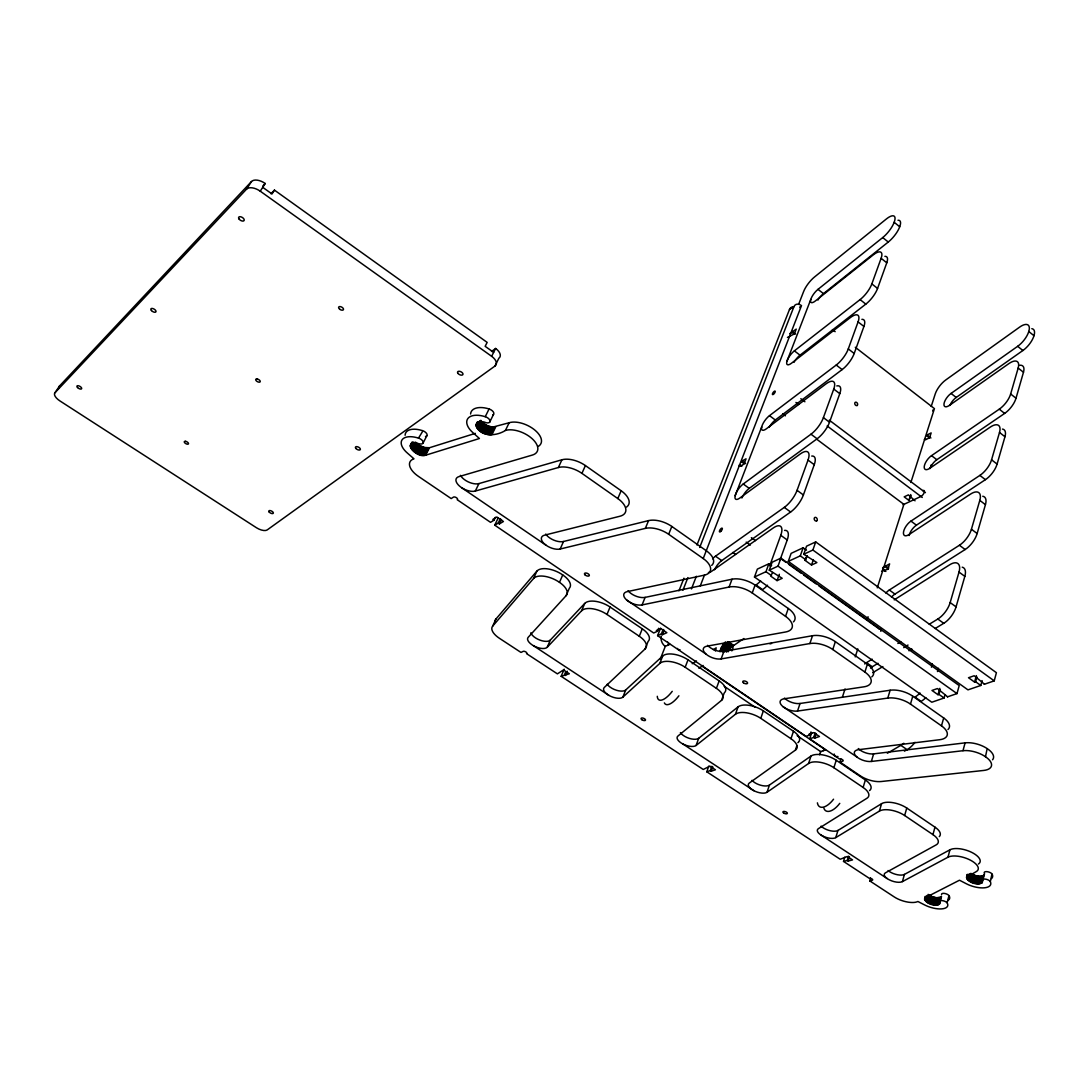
<?xml version="1.0" encoding="UTF-8"?>
<svg xmlns="http://www.w3.org/2000/svg" width="1089" height="1089" viewBox="0 0 1089 1089"><rect width="100%" height="100%" fill="white"/><g stroke="black" fill="none" stroke-linecap="round" stroke-linejoin="round"><path stroke-width="1.5" d="M840.899 759.06L839.959 762.055L860.174 775.749A17.574 7.95 18.3 0 0 881.219 781.521L983.762 770.44A18.486 8.617 16.8 0 0 986.294 757.331L985.477 756.746A18.486 8.617 16.8 0 0 962.975 750.716L871.35 761.456A11.108 5.091 18.4 0 1 856.444 756.596A11.108 5.091 18.4 0 1 858.486 749.695L939.766 739.703A18.595 8.835 17.4 0 0 941.481 725.859L910.472 704.093A18.69 8.984 17.9 0 0 887.78 698.076L797.529 711.049A11.244 5.295 19.5 0 1 785.264 708.19L783.073 706.707A11.244 5.295 19.5 0 1 784.026 698.811L864.053 686.805A18.826 9.202 18.6 0 0 864.897 672.076L832.786 649.52A18.935 9.352 19.2 0 0 809.876 643.545L721.136 658.913A11.421 5.486 20.8 0 1 705.876 653.985A11.421 5.486 20.8 0 1 706.979 646.158L785.618 631.988A19.098 9.57 20 0 0 785.537 616.347L752.227 592.961A19.221 9.719 20.6 0 0 729.113 587.025L642.074 604.926A11.611 5.69 22.2 0 1 630.531 602.625L629.66 602.149A11.611 5.69 22.2 0 1 627.21 591.64L704.297 575.169A19.411 9.951 21.5 0 0 703.222 558.548L668.66 534.277A19.561 10.1 22.2 0 0 645.341 528.383L560.182 549.019A11.829 5.894 23.7 0 1 546.025 545.208L545.262 544.636A11.829 5.894 23.7 0 1 544.568 535.162L619.94 516.24A19.793 10.318 23.2 0 0 617.803 498.558L581.921 473.361A19.956 10.468 24 0 0 558.371 467.521L475.308 491.057A12.088 6.085 25.4 0 1 459.463 486.048A12.088 6.085 25.4 0 1 458.905 476.628L532.385 455.052A20.228 10.686 25.1 0 0 532.194 438.744A20.228 10.686 25.1 0 0 505.419 430.454C496.815 435.981 482.291 437.329 476.574 427.147C474.246 421.511 482.522 420.844 485.993 422.695A5.091 2.695 25.8 0 0 489.71 422.124L493.821 413.779A5.064 2.709 25.8 0 0 489.71 409.205L489.084 408.96A20.215 10.727 25.7 0 0 476.22 408.076L474.641 408.634A20.215 10.727 25.7 0 0 470.584 414.011M941.563 894.6A4.029 1.661 17.4 0 1 944.367 893.416A4.029 1.661 17.4 0 1 948.982 895.594L947.09 902.822A4.043 1.647 17.5 0 0 942.461 900.657A4.043 1.647 17.5 0 0 939.657 901.815C940.052 908.771 922.465 903.489 925.296 897.704L959.491 880.211L966.079 883.628A16.771 7.038 17 0 0 987.723 887.113L988.812 886.609A16.771 7.038 17 0 0 990.323 881.654L991.984 873.936A4.193 1.77 16.8 0 0 986.716 871.636L985.804 871.649A4.193 1.77 16.8 0 0 984.238 872.956L984.579 874.099M990.323 881.654L990.132 881.382A4.193 1.756 16.9 0 0 984.851 879.068L983.939 879.082A4.193 1.756 16.9 0 0 982.36 880.375C982.142 887.93 962.717 882.131 967.345 874.304M489.71 422.124L490.009 421.484A5.091 2.695 25.8 0 0 485.885 416.91L485.245 416.706A20.269 10.686 25.7 0 0 472.354 415.753L470.775 416.311A20.269 10.686 25.7 0 0 472.939 432.673L479.419 438.513L425.636 455.216C415.699 458.796 400.861 439.085 419.469 443.822A4.928 2.505 26.4 0 0 423.24 442.338A4.928 2.505 26.4 0 0 419.102 438.309L418.489 438.118A19.629 9.924 26.3 0 0 402.168 439.684A19.629 9.924 26.3 0 0 407.572 453.228L413.983 458.823A19.343 9.678 26 0 0 418.503 476.424L451.173 498.571L453.405 497.142A2.382 1.184 25.4 0 1 456.441 497.714A2.382 1.184 25.4 0 1 457.217 499.728L490.526 522.325L493.984 520.256L495.4 517.275M719.965 651.698L721.558 647.193L725.437 641.938L732.148 646.553L743.882 638.535M715.419 651.031L716.167 647.832L713.349 649.711M978.262 883.764L980.127 876.359L984.075 875.338L982.21 882.743M979.134 883.751L980.998 876.346M979.937 883.669L981.802 876.264M980.658 883.533L982.523 876.128M981.284 883.329L983.149 875.924M981.802 883.056L983.939 874.698M973.335 882.88L975.213 875.488L970.789 873.364L968.897 880.756M974.342 883.179L976.22 875.787L975.213 875.488M975.349 883.41L977.228 876.019L980.127 876.359M976.357 883.587L978.221 876.196M977.323 883.71L979.202 876.318M968.23 880.239L969.755 874.331M969.659 881.246L971.551 873.854M970.49 881.709L972.382 874.331M971.402 882.144L973.28 874.753M972.341 882.526L974.233 875.148M966.556 877.707L967.304 874.753M966.637 878.183L967.4 875.229M966.869 878.687L967.631 875.733M967.209 879.204L968.352 874.766M967.672 879.721L969.183 873.814M985.477 756.746L987.179 748.606A18.431 8.658 16.8 0 0 965.099 742.861L873.637 753.874A11.081 5.118 18.4 0 1 858.268 748.538M984.293 684.273L994.23 680.87L996.408 672.703L815.702 541.914L806.568 546.174L803.736 554.247L816.9 562.577L811.523 565.014L804.975 560.318L805.914 557.636M934.988 904.932L936.894 897.744L941.509 896.846M751.995 780.35A10.345 4.519 19.8 0 0 760.857 785.292A10.345 4.519 19.8 0 0 769.433 785.074L810.992 756.052A17.22 7.759 18.9 0 1 836.229 760.245L865.374 779.983L863.114 787.456A17.179 7.609 18.6 0 1 866.912 798.278L818.37 828.675A10.25 4.342 18.9 0 0 821.133 835.113L821.841 835.535A10.25 4.342 18.9 0 0 835.753 837.632L837.958 830.431L881.586 803.668A17.029 7.473 18 0 1 906.769 808.038L934.975 827.15L932.946 834.623A17.002 7.324 17.7 0 1 936.132 844.901L885.398 872.861A10.141 4.193 18.1 0 0 889.209 879.789A10.141 4.193 18.1 0 0 902.413 881.614L947.975 857.206L949.948 849.788A16.852 7.201 17.1 0 1 971.824 852.428A16.852 7.201 17.1 0 1 978.398 864.04M935.873 905L937.792 897.799M936.703 904.986L938.623 897.785M937.466 904.918L939.371 897.717M938.146 904.796L940.052 897.595M938.745 904.605L940.651 897.404M939.793 902.06L941.277 896.288M939.222 904.36L941.454 896.669M939.603 904.061L940.365 901.175M930.21 903.788L932.13 896.601L928.141 894.396M931.163 904.115L933.082 896.941L932.13 896.601M932.13 904.414L934.049 897.227L933.082 896.941M933.096 904.646L935.015 897.459L936.894 897.744M934.063 904.823L935.968 897.635M925.664 901.093L927.202 895.349M926.222 901.583L927.76 895.839M926.875 902.073L928.794 894.886M927.61 902.55L929.53 895.362M928.413 902.985L930.346 895.811M929.298 903.407L931.218 896.22M962.975 750.716L965.099 742.861M806.5 550.19L803.138 547.767L791.131 553.362L788.286 561.393L967.958 689.868L980.794 685.471L982.101 680.598M924.52 899.174L925.296 896.301M924.629 899.623L925.405 896.751M924.86 900.099L925.636 897.227M925.201 900.589L926.358 896.288M984.47 684.219L974.206 675.752L968.516 677.726L974.587 682.095L976.357 675.602M974.587 682.095L975.594 681.741L976.928 676.868M947.457 696.865L956.986 693.598L959.218 685.566L780.881 558.14L772.142 562.223L769.27 570.173L782.215 578.3L777.07 580.628L770.617 576.054L772.673 572.46M941.481 725.859L943.687 717.964L912.786 696.198A18.636 9.025 17.9 0 0 890.149 690.235L800.047 703.48A11.217 5.309 19.5 0 1 784.461 698.09M902.413 881.614L904.414 874.413L949.948 849.788M931.231 406.415L935.179 394.109A14.225 5.867 -51.6 0 1 945.81 379.925L1019.685 327.081A14.742 6.235 -50.3 0 1 1028.765 331.492L1028.683 331.791A14.756 6.235 -50.3 0 1 1017.671 346.302L951.065 393.428A8.998 3.757 -51.6 0 0 944 403.815A8.998 3.757 -51.6 0 0 949.431 405.38L1008.959 363.549A14.947 6.439 -50.7 0 1 1018.174 368.028L1023.469 372.275L1016.01 398.234A15.069 6.616 -51.1 0 1 1004.643 413.412L936.826 459.708A9.202 3.988 -52.5 0 0 930.278 467.93L930.033 468.569M771.625 565.722L768.861 563.762L757.359 569.111L754.473 577.007L931.789 702.228L944.095 698.008L944.993 694.809M949.826 405.503A8.984 3.784 -51.6 0 1 956.21 397.458L1022.884 350.508A14.729 6.275 -50.3 0 0 1033.978 335.711L1034.169 335.031A14.729 6.275 -50.3 0 0 1031.814 328.674M947.621 696.81L937.452 688.547L931.993 690.453L937.997 694.714L939.807 688.33M937.997 694.714L938.963 694.374L940.324 689.582M932.946 834.623L904.646 815.511L906.769 808.038M937.479 671.545L938.405 668.319M935.165 628.53L943.741 623.316A16.281 7.8 -54.3 0 0 956.06 606.872L964.827 576.38A16.09 7.623 -53.7 0 0 962.24 567.178M891.523 597.126A9.692 4.41 -54.6 0 1 894.954 594.09L965.14 549.523A15.831 7.378 -53 0 0 977.132 533.528L985.436 504.67A15.668 7.215 -52.6 0 0 982.754 496.244M909.097 535.529A9.433 4.193 -53.5 0 1 916.421 525.17L985.422 479.664A15.437 6.997 -52 0 0 997.088 464.091L1004.956 436.73A15.273 6.833 -51.6 0 0 1002.479 429.066M931.422 667.217L932.347 663.991M929.257 624.256L937.82 619.028A16.308 7.746 -54.3 0 0 950.166 602.557L959.014 572.065A16.117 7.582 -53.7 0 0 949.758 564.742L894.219 599.862M885.888 593.056A9.706 4.383 -54.5 0 1 889.318 590.007L959.423 545.249A15.859 7.337 -53 0 0 971.429 529.227L979.801 500.382A15.682 7.174 -52.6 0 0 970.544 494.093L908.961 534.59A9.447 4.165 -53.5 0 1 903.502 532.099A9.447 4.165 -53.5 0 1 910.962 521.1L979.869 475.403A15.45 6.942 -52 0 0 991.562 459.803L999.498 432.469A15.3 6.793 -51.6 0 0 990.255 427.119L929.707 468.352A9.216 3.961 -52.5 0 1 924.262 466.337A9.216 3.961 -52.5 0 1 931.517 455.651L999.266 409.178A15.083 6.575 -51.1 0 0 1010.646 393.987L1018.174 368.028M947.267 903.094A16.158 6.575 17.6 0 1 941.672 908.893A16.158 6.575 17.6 0 1 924.289 904.768L917.891 901.488A16.049 6.534 17.9 0 1 894.328 896.982L869.716 880.865L870.547 878.006M910.472 704.093L912.786 696.198M835.753 837.632L879.408 811.087L881.586 803.668M799.884 307.588L799.925 306.839M844.792 857.138L843.512 861.413L847.242 860.446L848.522 856.158M847.242 860.446L848.154 861.045L849.447 856.757M871.35 761.456L873.637 753.874M887.78 698.076L890.149 690.235M863.114 787.456L833.888 767.718L836.229 760.245M864.897 672.076L867.375 664.208L835.358 641.652A18.881 9.393 19.1 0 0 812.503 635.717L723.926 651.345A11.38 5.513 20.8 0 1 707.605 645.328M930.278 467.93L931.272 464.731M915.059 500.817L908.376 494.882L904.169 496.843L908.907 500.396L910.744 494.569M911.044 495.672L908.907 500.396M842.464 696.974L845.023 688.956M855.246 656.885L857.805 648.867M867.035 619.94L868.056 616.742M877.271 587.842L903.897 504.357L816.736 439.221M910.867 482.495L934.43 408.62L855.273 347.268M882.662 567.709L889.618 563.884L887.916 569.234L881.559 571.14M925.745 438.935L925.473 439.806L929.611 437.751L931.149 432.918L927.011 434.974L926.739 435.831L929.353 437.832M819.609 754.731L820.616 751.573L825.585 749.913L701.697 665.883M796.876 745.652L795.406 750.117L749.232 783.1A10.373 4.492 19.8 0 0 750.512 788.49L751.083 788.953A10.373 4.492 19.8 0 0 767.024 792.275L808.596 763.471L810.992 756.052M839.959 762.055L842.668 761.184A2.192 0.994 18.7 0 0 842.41 759.646A2.192 0.994 18.7 0 0 839.442 758.992L809.685 738.818L813.701 737.43L815.171 732.911M813.701 737.43L814.722 738.124L816.192 733.605M660.56 628.176L657.62 635.663L806.01 736.314L810.025 734.925L811.006 731.917M809.685 738.818L811.645 732.802M832.786 649.52L835.358 641.652M769.147 427.337A9.747 3.498 -53.4 0 1 775.314 420L842.137 369.593A15.954 5.826 -52.3 0 0 854.198 353.489L863.917 326.455L858.078 321.895A15.804 5.649 -52 0 0 850.223 317.689L791.512 363.209A9.515 3.281 -52.7 0 1 786.952 361.235L787.66 359.397A9.515 3.281 -52.7 0 1 794.371 350.862L860.092 299.598A15.573 5.472 -51.6 0 0 871.84 283.902L881.124 258.297A15.423 5.35 -51.3 0 0 873.201 254.935L815.389 300.945A9.284 3.117 -52 0 1 810.638 299.992A9.284 3.117 -52 0 1 818.002 289.347L882.716 237.565A15.219 5.173 -51 0 0 894.164 222.265L894.409 221.598A15.219 5.173 -51 0 0 886.364 218.984L814.545 276.96A14.661 4.86 -52 0 0 803.6 291.593L798.863 303.749M795.406 750.117A17.397 7.895 19.6 0 0 790.982 738.723L793.459 731.264L763.348 710.858A17.438 8.045 20 0 0 738.07 706.856L698.716 738.274L696.089 745.475A10.509 4.642 20.8 0 1 682.953 744.018A10.509 4.642 20.8 0 1 677.903 736.069L721.531 700.35L724.212 692.931M767.024 792.275L769.433 785.074M797.529 711.049L800.047 703.48M809.876 643.545L812.503 635.717M790.982 738.723L760.775 718.332L763.348 710.858M803.736 554.247L812.884 550.027L815.702 541.914M811.523 565.014L813.388 559.637M785.537 616.347L788.286 608.492L755.085 585.12A19.166 9.76 20.6 0 0 732.026 579.212L645.124 597.385A11.571 5.717 22.2 0 1 628.081 590.687M804.975 560.318L807.344 555.853M897.989 220.264A15.192 5.214 -50.9 0 1 899.705 226.771L899.609 227.057A15.205 5.214 -50.9 0 1 888.27 242.03L823.475 293.635A9.27 3.144 -52 0 0 818.819 298.726M788.286 561.393L800.306 555.839L803.138 547.767M696.089 745.475L735.443 714.261L738.07 706.856M777.07 580.628L779.343 574.271M848.154 861.045L852.537 859.902L847.365 856.499L840.191 859.248L706.775 771.788L710.3 770.563L711.825 766.275M710.3 770.563L711.28 771.203L712.805 766.915M769.27 570.173L778.022 566.13L780.881 558.14M706.775 771.788L708.816 766.084M780.092 559.828L787.224 539.967A17.179 6.752 -54.6 0 0 784.57 530.384M714.493 569.751A10.332 3.88 -55.2 0 1 721.721 560.59L790.628 512.007A16.866 6.534 -54 0 0 803.396 494.964L814.259 464.704A16.662 6.384 -53.6 0 0 811.713 456.06M741.895 498.013A10.019 3.689 -54.2 0 1 749.246 488.376L817.104 438.785A16.389 6.166 -53.1 0 0 829.519 422.233L839.782 393.646A16.199 6.03 -52.7 0 0 836.788 385.928M794.807 361.017A9.502 3.308 -52.7 0 1 800.02 355.177L865.823 304.117A15.559 5.513 -51.6 0 0 877.571 288.435L886.773 262.817A15.409 5.391 -51.3 0 0 884.881 256.351M754.473 577.007L765.975 571.698L768.861 563.762M769.705 565.872L780.772 535.312A17.206 6.697 -54.6 0 0 773.217 527.988L711.77 571.208A10.345 3.852 -55.2 0 1 708.422 572.433M712.614 558.82A10.345 3.852 -55.2 0 1 715.487 556.193L784.284 507.392A16.893 6.466 -54 0 0 797.066 490.322L808.024 460.075A16.689 6.33 -53.6 0 0 800.347 453.909L739.826 498.041A10.032 3.648 -54.2 0 1 736.164 492.949L736.518 492.228A10.032 3.648 -54.2 0 1 743.229 484.006L810.978 434.212A16.403 6.112 -53.1 0 0 823.407 417.618L833.752 389.059A16.226 5.976 -52.7 0 0 825.966 383.913L766.357 428.807A9.76 3.458 -53.4 0 1 761.687 426.956L735.198 495.631M761.687 426.956A9.76 3.458 -53.4 0 1 769.487 415.658L836.216 365.046A15.967 5.785 -52.3 0 0 848.29 348.916L858.078 321.895M721.531 700.35A17.642 8.181 20.7 0 0 716.412 688.357L719.135 680.911L688.003 659.811A17.696 8.331 21.2 0 0 662.697 656L625.726 689.963L622.854 697.164A10.672 4.805 22 0 1 608.982 695.422L606.832 694.006A10.672 4.805 22 0 1 604.245 687.513L645.137 648.894L648.078 641.489A17.873 8.508 22 0 0 642.279 628.829L610.071 607.009A17.996 8.63 22.6 0 0 584.739 603.415L550.326 640.073L547.223 647.247A10.849 4.955 23.2 0 1 534.182 646.104A10.849 4.955 23.2 0 1 528.165 637.351L566.103 595.669L569.316 588.278A18.2 8.794 23.4 0 0 563.136 575.21L562.741 574.951A18.2 8.794 23.4 0 0 536.877 571.126L495.944 619.015L492.691 626.121A17.315 7.882 23.6 0 0 499.47 638.331L520.991 652.434L523.128 651.385A2.137 0.966 23.3 0 1 525.892 651.984A2.137 0.966 23.3 0 1 526.518 653.618L557.405 673.86L563.476 669.912L569.329 673.764L561.162 676.323L703.249 769.474L709.905 766.166L715.405 769.773L711.28 771.203M752.227 592.961L755.085 585.12M721.136 658.913L723.926 651.345M729.113 587.025L732.026 579.212M716.412 688.357L685.185 667.258L688.003 659.811M700.309 585.841L704.583 574.774M786.952 361.235L810.774 299.448M966.583 877.258L976.003 871.758A16.893 7.174 17.2 0 0 970.34 860.119A16.893 7.174 17.2 0 0 947.975 857.206M622.854 697.164L659.811 663.405L662.697 656M691.447 588.931L696.361 576.272M703.222 558.548L801.504 305.601A7.364 5.2 58.4 0 0 793.922 306.69L789.498 309.439L696.96 545.004M740.343 465.357L739.976 466.31L743.978 464.145L746.033 458.823L742.031 461.001L741.663 461.94L744.032 463.669M789.729 333.697L796.222 329.109L794.371 333.901L787.429 337.454M660.383 658.927L665.297 646.335L669.926 644.334A8.426 6.67 67.3 0 1 667.666 642.129M657.62 635.663L661.377 633.948L663.147 629.456M678.951 590.851L683.919 578.191M661.377 633.948L662.466 634.696L664.236 630.191M682.939 590.252L687.894 577.578M699.683 547.481L793.922 306.69M498.272 517.751L494.746 525.184L653.686 632.995L657.429 631.28L658.614 628.285M645.137 648.894A17.914 8.467 22 0 0 639.297 636.262L642.279 628.829M642.074 604.926L645.124 597.385M668.66 534.277L671.831 526.463A19.507 10.141 22.2 0 0 648.568 520.61L563.517 541.492A11.788 5.908 23.7 0 1 545.752 534.073M547.223 647.247L581.594 610.793A18.05 8.589 22.6 0 1 606.981 614.441L610.071 607.009M645.341 528.383L648.568 520.61M564.442 674.826L565.64 671.981M565.477 675.507L567.287 671.232M561.162 676.323L564.17 669.204M581.594 610.793L584.739 603.415M617.803 498.558L621.152 490.758L585.406 465.575A19.901 10.509 24 0 0 561.924 459.776L478.942 483.584A12.047 6.112 25.4 0 1 460.443 475.349M566.103 595.669A18.241 8.753 23.4 0 0 559.487 582.356L562.741 574.951M560.182 549.019L563.517 541.492M492.691 626.121L533.569 578.49L536.877 571.126M581.921 473.361L585.406 465.575M558.371 467.521L561.924 459.776M494.746 525.184L498.204 523.128L499.375 523.918L501.484 519.453M498.204 523.128L500.314 518.65M475.308 491.057L478.942 483.584M505.419 430.454L509.176 422.736A20.16 10.727 25.1 0 1 533.624 429.12A20.16 10.727 25.1 0 1 539.463 445.524M488.92 434.797L492.704 427.133L509.176 422.736M489.996 434.851L493.766 427.174M491.003 434.797L494.774 427.119M491.915 434.647L495.686 426.97M484.292 433.613L488.076 425.949L492.704 427.133M485.463 434.048L489.247 426.384M486.647 434.388L490.418 426.738M487.804 434.647L491.575 426.983M479.963 431.135L483.761 423.485L481.379 421.116L477.567 428.78M480.957 431.843L484.755 424.193L483.761 423.485M482.019 432.496L485.817 424.846L484.755 424.193M483.135 433.095L486.919 425.445L488.076 425.949M476.574 427.147L479.759 420.762M476.996 427.963L480.821 420.3M478.248 429.583L482.059 421.933M485.245 416.706L489.084 408.96M479.051 430.373L482.863 422.723M476.301 424.206L477.567 421.661M476.138 424.873L477.418 422.314M476.138 425.595L478.057 421.77M476.288 426.357L478.194 422.532M494.923 366.081A10.659 5.867 26.5 0 0 491.643 356.307L495.631 348.453A10.618 5.894 26.6 0 1 498.871 358.24L494.923 366.081L267.213 529.921A8.848 3.934 27.2 0 1 256.487 527.757L59.922 400.929A9.42 4.152 30.2 0 1 54.967 392.761L59.568 385.955L251.491 181.536A11.421 6.316 31.9 0 1 265.199 183.497L260.244 191.188A11.462 6.303 31.8 0 0 246.495 189.2L54.967 392.761M425.636 455.216L429.474 447.742L475.308 433.368M420.626 454.943L424.479 447.484L429.474 447.742M421.742 455.188L425.581 447.729M422.804 455.338L426.657 447.878M423.825 455.393L427.664 447.933M424.778 455.352L428.617 447.878M416.161 453.119L420.027 445.66L416.338 442.869L412.459 450.315M417.25 453.691L421.103 446.231L424.479 447.484M422.954 443.291L426.834 435.791M418.367 454.181L422.219 446.735M419.496 454.603L423.349 447.143M418.489 438.118L422.995 430.808A4.914 2.518 26.5 0 1 426.915 434.062A4.914 2.518 26.5 0 1 425.486 436.471M413.262 451.077L417.128 443.618M414.147 451.799L418.026 444.353M415.127 452.479L418.993 445.033M410.362 445.197L411.928 442.216M410.254 445.823L411.805 442.842M410.281 446.517L412.608 442.039M410.444 447.239L412.785 442.76M410.757 447.987L413.874 442.025M411.206 448.763L414.31 442.801M411.778 449.553L415.658 442.093M493.63 352.36L485.149 346.316L487.164 342.395L274.455 190.126L271.991 193.965L262.708 187.322M246.495 189.2L251.491 181.536M726.676 651.726L728.936 648.826A4.492 1.797 -56.2 0 1 731.822 646.512L732.366 646.526A4.492 1.797 -56.2 0 1 731.849 650.895M732.148 646.553L730.719 648.091L724.022 643.504M262.857 185.96L265.199 183.497M270.957 193.733L274.455 190.126M887.344 753.261L900.834 745.339A17.152 8.453 -56.5 0 0 903.816 743.27M491.534 351.461L495.631 348.453M692.223 663.732L696.456 660.928M698.866 668.238L703.099 665.447M864.72 663.977A10.005 4.615 -55.8 0 1 866.49 662.67L872.194 659.172M897.867 643.463L900.726 641.72M870.547 668.074A9.992 4.642 -55.8 0 1 872.303 666.767L878.02 663.296M903.734 647.656L908.022 645.042M872.725 672.703L882.866 666.563M908.947 650.773L911.847 649.017M499.375 523.918L503.431 521.508L496.856 517.016L492.813 519.453L493.984 520.256M904.401 751.165L907.083 749.654A17.125 8.494 -56.6 0 0 914.991 742.303M902.999 504.779L920.899 496.461A3.73 1.62 -52.9 0 0 924.248 492.405A3.73 1.62 -52.9 0 0 922.737 490.622M662.466 634.696L666.876 632.695L660.737 628.53L656.34 630.531L657.429 631.28M814.722 738.124L819.445 736.491L813.701 732.598L809.004 734.231L810.025 734.925M869.716 880.865L872.221 880.239A2.001 0.817 18.3 0 0 872.017 878.973A2.001 0.817 18.3 0 0 869.321 878.333L843.512 861.413M992.12 874.208L992.174 874.222A16.73 7.065 17 0 1 991.521 878.592M949.118 895.852L949.159 895.852A16.117 6.616 17.6 0 1 949.281 899.31M976.22 875.787L977.228 876.019M934.049 897.227L935.015 897.459M420.027 445.66L421.103 446.231M485.817 424.846L486.919 425.445M682.953 744.032L753.86 790.696M533.379 645.654L608.982 695.422M821.174 835.127L887.181 878.578M559.487 582.356L558.575 581.744A18.241 8.766 23.4 0 0 533.569 578.49M724.199 686.288L755.058 707.183M797.148 735.674L820.997 751.818M606.981 614.441L639.297 636.262M626.638 599.985L705.89 653.999M461.859 487.858L545.997 545.181M783.073 706.707L857.057 757.127M720.687 649.098L724.716 651.848M720.36 650.01L723.042 651.848M727.506 642.211L732.87 645.886M724.716 642.687L731.427 647.288M723.341 644.361L730.038 648.962L729.399 649.874L722.701 645.287M722.102 646.226L728.8 650.827M721.558 647.193L728.269 651.78M721.081 648.146L726.458 651.821M728.228 641.639L733.591 645.328M900.834 745.339L907.083 749.654M715.487 556.193L721.721 560.59M866.49 662.67L872.303 666.767M671.831 526.463L706.271 550.721A19.357 9.992 21.5 0 1 711.689 565.382M765.975 571.698L771.529 575.632M938.963 694.374L944.095 698.008M732.788 552.463L735.551 554.41M778.022 566.13L956.986 693.598M751.369 537.653L755.507 540.607M780.296 558.317L785.809 562.251M788.559 564.225L800.96 573.073M803.709 575.046L816.11 583.895M818.86 585.868L879.476 629.17M260.244 191.188L491.643 356.307M746.196 542.145L750.348 545.099M780.772 535.312L787.224 539.967M800.306 555.839L805.928 559.882M975.594 681.741L980.794 685.471M812.884 550.027L994.23 680.87M784.284 507.392L790.628 512.007M937.82 619.028L943.741 623.316M743.229 484.006L749.246 488.376M889.318 590.007L894.954 594.09M742.031 461.001L745.584 463.587M882.553 569.03L885.874 571.453M739.431 464.649L741.8 466.378A2.205 1.647 61.8 0 0 738.9 466.351M797.066 490.322L803.396 494.964M950.166 602.557L956.06 606.872M885.371 565.708L888.692 568.131M885.071 566.661L888.393 569.084M808.024 460.075L814.259 464.704M959.014 572.065L964.827 576.38M769.487 415.658L775.314 420M910.962 521.1L916.421 525.17M810.978 434.212L817.104 438.785M959.423 545.249L965.14 549.523M782.705 413.779L785.428 415.807M795.936 402.467L798.659 404.509M827.177 425.962L922.26 497.469M800.823 398.71L804.894 401.773M829.274 420.15L925.432 492.65M823.407 417.618L829.519 422.233M971.429 529.227L977.132 533.528M794.371 350.862L800.02 355.177M931.517 455.651L936.826 459.708M833.752 389.059L839.782 393.646M979.801 500.382L985.436 504.67M792.302 331.492L795.623 334.051M836.216 365.046L842.137 369.593M927.011 434.974L930.918 437.969M979.869 475.403L985.422 479.664M791.962 332.349L794.18 334.051M848.29 348.916L854.198 353.489M991.562 459.803L997.088 464.091M832.472 329.599L835.154 331.682M818.002 289.347L823.475 293.635M951.065 393.428L956.21 397.458M999.498 432.469L1004.956 436.73M860.092 299.598L865.823 304.117M999.266 409.178L1004.643 413.412M871.84 283.902L877.571 288.435M1010.646 393.987L1016.01 398.234M881.124 258.297L886.773 262.817M882.716 237.565L888.27 242.03M1017.671 346.302L1022.884 350.508M1028.765 331.492L1033.978 335.711M894.164 222.265L899.705 226.771M422.382 430.577L422.382 430.618A19.561 9.964 26.4 0 0 405.108 435.273M59.16 388.188A9.393 4.193 30.2 0 1 59.568 385.955M538.892 445.986A20.16 10.727 25.1 0 1 538.265 446.395M621.152 490.758A19.725 10.359 23.2 0 1 626.57 507.038M788.286 608.492A19.044 9.61 20 0 1 793.445 621.887M867.375 664.208A18.772 9.243 18.6 0 1 871.785 676.895M943.687 717.964A18.554 8.875 17.4 0 1 947.961 729.535M987.532 748.864A18.431 8.658 16.8 0 1 992.542 759.795M493.521 414.419A5.064 2.709 25.8 0 1 492.909 414.882M495.046 621.22A17.274 7.909 23.6 0 1 495.944 619.015M904.414 874.413A10.114 4.206 18 0 1 888.107 870.533M934.975 827.15A16.948 7.364 17.6 0 1 939.276 836.624M837.958 830.431A10.223 4.356 18.9 0 1 821.079 826.143M865.374 779.983A17.138 7.65 18.5 0 1 869.539 790.56M793.459 731.264A17.342 7.922 19.6 0 1 798.741 741.881M798.414 742.222A17.342 7.922 19.6 0 1 797.856 742.684M698.716 738.274A10.482 4.669 20.8 0 1 689.378 738.396A10.482 4.669 20.8 0 1 680.394 732.584M719.135 680.911A17.587 8.222 20.7 0 1 724.743 692.427M625.726 689.963A10.645 4.819 22 0 1 616.483 690.263A10.645 4.819 22 0 1 607.213 684.26M550.326 640.073A10.822 4.982 23.2 0 1 539.885 640.101A10.822 4.982 23.2 0 1 530.86 632.777M879.408 811.087A17.07 7.446 18 0 1 904.646 815.511M659.811 663.405A17.751 8.304 21.3 0 1 685.185 667.258M735.443 714.261A17.492 8.004 20 0 1 760.775 718.332M808.596 763.471A17.261 7.718 19 0 1 833.888 767.718M948.71 899.99A16.117 6.616 17.6 0 1 947.906 900.562M789.498 309.439A7.337 5.2 58.4 0 1 793.309 306.867M824.142 749.94A2.042 0.939 -57.2 0 1 823.093 750.743M665.284 646.39A8.399 6.67 67.4 0 1 661.268 636.044M770.1 644.007A2.042 1.552 68.2 0 1 770.399 643.708L770.753 643.531A2.042 1.552 68.2 0 1 771.584 643.572M924.384 439.343A2.028 1.402 63 0 1 925.514 439.398M882.675 570.064A2.151 1.538 66.3 0 1 884.989 571.153M767.527 585.215A17.41 6.902 -55.1 0 1 762.559 589.598L755.984 584.97A17.438 6.847 -55.1 0 0 760.639 580.9M861.889 319.336A15.79 5.704 -52 0 1 863.917 326.455M793.99 362.378A9.502 3.308 -52.7 0 1 794.385 361.698M817.962 300.047A9.27 3.144 -52 0 1 818.37 299.393M679.972 649.657A10.699 4.057 -56.2 0 1 677.453 648.418M668.959 643.994A2.11 0.79 -56.3 0 1 667.611 645.301M678.91 695.789A17.451 6.765 -56.9 0 1 664.372 702.881M672.24 691.324A17.478 6.711 -56.8 0 1 657.293 696.293M837.958 756.474A10.332 4.86 -57.2 0 1 834.188 754.024M920.014 692.999A16.811 8.181 -55.6 0 1 914.978 697.069L921.09 701.384A16.798 8.236 -55.7 0 0 925.827 697.641M1019.794 365.264A14.919 6.48 -50.7 0 1 1023.469 372.275M879.354 629.088A3.948 1.797 -55.1 0 1 880.838 631.348M932.878 409.995A1.783 0.735 -51.9 0 1 932.674 410.961M833.561 799.203A16.866 8.018 -58 0 1 817.403 802.838M839.769 803.355A16.839 8.059 -58 0 1 823.869 808.188M857.206 405.448L856.907 405.598A1.838 1.293 61.4 0 1 855.205 402.358L855.505 402.209A1.838 1.293 61.4 0 1 857.206 405.448M816.709 520.855L816.369 521.005A1.933 1.416 64.3 0 1 814.341 519.535L814.232 519.058A1.933 1.416 64.3 0 1 814.763 517.534L815.103 517.384A1.933 1.416 64.3 0 1 817.131 518.854L817.24 519.33A1.933 1.416 64.3 0 1 816.709 520.855M257.208 378.999L256.691 378.945A2.491 1.225 28.9 0 0 255.711 379.789L255.833 380.184A2.491 1.225 28.9 0 0 258.719 382.13L259.25 382.185A2.491 1.225 28.9 0 0 260.217 381.341L260.094 380.946A2.491 1.225 28.9 0 0 257.208 378.999M185.62 441.331L185.144 441.29A2.328 1.062 28.8 0 0 184.3 442.025L184.422 442.365A2.328 1.062 28.8 0 0 187.158 444.149L187.635 444.203A2.328 1.062 28.8 0 0 188.479 443.468L188.343 443.114A2.328 1.062 28.8 0 0 185.62 441.331M339.945 309.385L339.782 309.276A2.682 1.443 29.1 0 1 338.679 307.901L338.611 307.466A2.682 1.443 29.1 0 1 341.755 307.125L342.327 307.506A2.682 1.443 29.1 0 1 343.43 308.895L343.498 309.317A2.682 1.443 29.1 0 1 340.367 309.657L339.945 309.385M239.185 219.202A3.158 1.702 31.6 0 0 244.045 220.618A3.158 1.702 31.6 0 0 240.982 216.847A3.158 1.702 31.6 0 0 239.185 219.202M457.965 373.391A2.954 1.593 26.7 0 0 462.702 374.807A2.954 1.593 26.7 0 0 460.13 371.444A2.954 1.593 26.7 0 0 457.965 373.391M151.453 310.556A2.899 1.416 30.8 0 0 155.877 311.89A2.899 1.416 30.8 0 0 152.936 308.582A2.899 1.416 30.8 0 0 151.453 310.556M77.537 387.534A2.682 1.198 30.2 0 0 81.593 388.787A2.682 1.198 30.2 0 0 78.776 385.846A2.682 1.198 30.2 0 0 77.537 387.534M269.255 512.129A2.518 1.143 27.2 0 0 273.203 513.368A2.518 1.143 27.2 0 0 270.753 510.714A2.518 1.143 27.2 0 0 269.255 512.129M355.872 448.45A2.723 1.334 27.1 0 0 360.173 449.771A2.723 1.334 27.1 0 0 357.655 446.803A2.723 1.334 27.1 0 0 355.872 448.45M743.419 682.762A2.532 1.198 20.2 0 0 747.49 683.375A2.532 1.198 20.2 0 0 744.617 680.993A2.532 1.198 20.2 0 0 743.419 682.762M585.229 575.06A2.627 1.293 23 0 0 589.299 575.605A2.627 1.293 23 0 0 586.168 573.032A2.627 1.293 23 0 0 585.229 575.06M641.802 719.666A2.369 1.048 21.5 0 0 645.478 720.183A2.369 1.048 21.5 0 0 642.578 718.019A2.369 1.048 21.5 0 0 641.802 719.666M783.59 812.925A2.314 0.98 19.4 0 0 787.279 813.497A2.314 0.98 19.4 0 0 784.584 811.468A2.314 0.98 19.4 0 0 783.59 812.925M773.394 394.327A2.151 0.749 -53.1 0 0 775.218 391.25A2.151 0.749 -53.1 0 0 772.85 392.938A2.151 0.749 -53.1 0 0 773.394 394.327M720.768 531.418A2.287 0.83 -54.8 0 0 722.211 528.179A2.287 0.83 -54.8 0 0 719.652 530.493A2.287 0.83 -54.8 0 0 720.768 531.418"/></g></svg>
